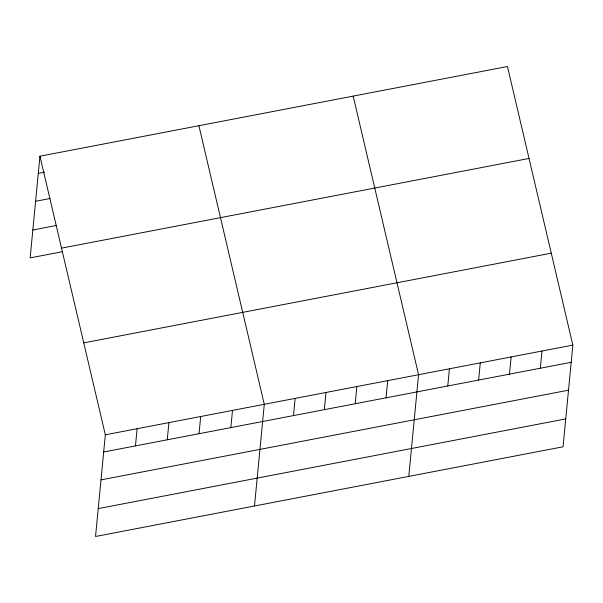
<?xml version="1.0" encoding="UTF-8"?>
<svg xmlns="http://www.w3.org/2000/svg" width="603" height="603" viewBox="0 0 603 603"><rect width="100%" height="100%" fill="white"/><g stroke="black" fill="none" stroke-linecap="round" stroke-linejoin="round"><path stroke-width="0.9" d="M39.941 156.207L105.329 434.808L95.538 536.489L563.059 446.793L572.85 345.112L507.462 66.511L39.941 156.207L30.15 257.888L61.943 251.79M135.464 445.903L137.122 428.71M167.257 439.798L168.915 422.605M199.05 433.7L200.701 416.507M230.843 427.602L232.494 410.409M254.496 505.992L264.287 404.312L198.9 125.71M293.488 415.588L295.146 398.395M324.346 409.663L325.997 392.47M355.197 403.746L356.855 386.553M386.056 397.822L387.714 380.629M408.781 476.393L418.565 374.712L353.177 96.111M447.773 385.988L449.423 368.795M478.624 380.063L480.282 362.87M509.482 374.146L511.14 356.953M540.341 368.229L541.991 351.036M38.283 173.4L44.645 172.179M35.6 201.281L50.132 198.493M32.833 230.007L56.448 225.477M61.521 248.142L529.042 158.453M83.749 342.866L551.27 253.177M105.329 434.808L572.85 345.112M103.671 452.001L571.192 362.305M100.987 479.882L568.508 390.186M98.221 508.608L565.742 418.912"/></g></svg>
